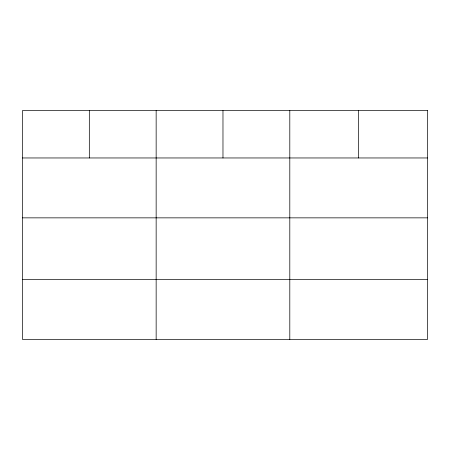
<?xml version="1.0" encoding="UTF-8"?>
<svg xmlns="http://www.w3.org/2000/svg" width="450" height="450" viewBox="0 0 450 450"><rect width="100%" height="100%" fill="white"/><g stroke="black" fill="none" stroke-linecap="round" stroke-linejoin="round"><path stroke-width="0.67" d="M22.5 157.961L427.5 157.961M22.5 217.856L427.5 217.856M22.5 279.562L427.5 279.562M358.65 110.543L358.65 157.961M289.8 110.543L289.8 339.457M222.975 110.543L222.975 157.961M156.15 110.543L156.15 339.457M89.325 110.543L89.325 157.961M427.5 110.543L22.5 110.543L22.5 339.457L427.5 339.457L427.5 110.543"/></g></svg>
